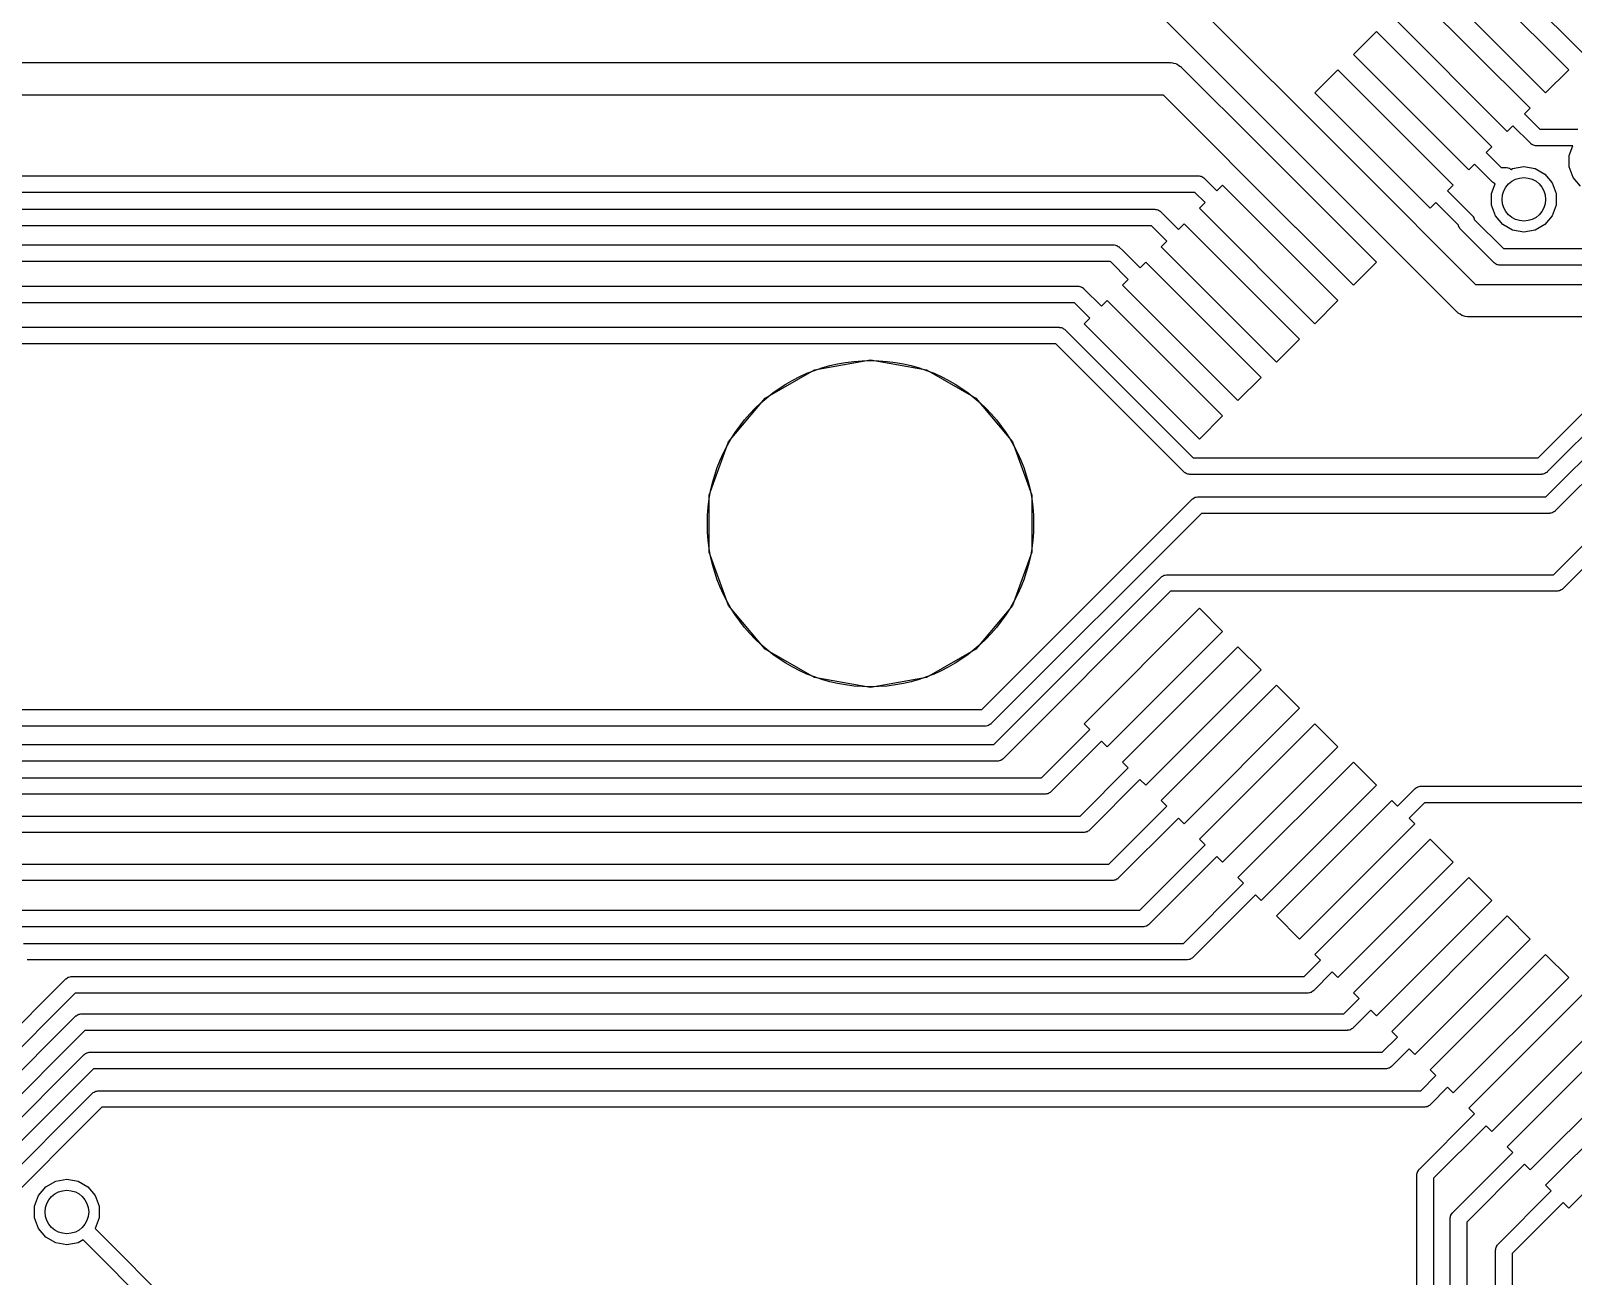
# Model space of a CAD drawing. Extents: x 0 to 100, y -163 to 0.
# Drawn here: x 29.78 to 43.96, y -81.92 to -70.47 of the extents above; entities that cross this region are included whole.
import ezdxf

# ---------------------------------------------------------------- set-up
doc = ezdxf.new("R2010")
doc.units = 0
doc.header["$MEASUREMENT"] = 0
doc.layers.add('BLACK', color=7, linetype='CONTINUOUS')

msp = doc.modelspace()

# ---------------------------------------------------------------- linework, layer by layer
at = {"layer": 'Black'}
for p, q in [((39.3121, -69.0497), (41.9744, -71.7119)), ((41.2319, -71.3937), (39.1621, -69.3239)), ((44.0603, -70.6866), (42.9996, -69.626)), ((42.8582, -69.7674), (43.9189, -70.8281)), ((43.7067, -71.0402), (42.6461, -69.9795)), ((42.5047, -70.121), (43.5653, -71.1816)), ((43.3532, -71.3938), (42.2925, -70.3331)), ((41.939, -70.6866), (42.1511, -70.4745)), ((42.1511, -70.4745), (43.2118, -71.5352)), ((42.9996, -71.7473), (41.939, -70.6866)), ((22.2643, -70.7614), (40.2545, -70.7614)), ((40.2545, -70.7614), (40.261, -70.7625)), ((40.261, -70.7625), (40.2676, -70.762)), ((40.2676, -70.762), (40.2865, -70.767)), ((40.2865, -70.767), (40.3058, -70.7704)), ((40.3058, -70.7704), (40.3115, -70.7737)), ((40.3115, -70.7737), (40.3179, -70.7755)), ((40.3179, -70.7755), (40.3339, -70.7867)), ((40.3339, -70.7867), (40.3509, -70.7965)), ((40.3509, -70.7965), (40.3552, -70.8015)), ((40.3552, -70.8015), (40.3606, -70.8053)), ((40.3606, -70.8053), (41.0904, -71.5352)), ((41.5854, -71.0402), (41.7976, -70.8281)), ((41.7976, -70.8281), (42.8582, -71.8887)), ((43.9189, -70.8281), (43.7067, -71.0402)), ((40.1924, -71.0614), (22.2643, -71.0614)), ((41.4086, -72.2777), (40.1924, -71.0614)), ((42.6461, -72.1009), (41.5854, -71.0402)), ((43.5653, -71.1816), (43.5131, -71.2338)), ((43.5131, -71.2338), (43.6528, -71.3734)), ((41.2319, -71.3938), (41.2319, -71.3937)), ((42.2925, -72.4544), (41.2319, -71.3938)), ((43.4054, -71.3416), (43.3532, -71.3938)), ((43.5673, -71.5035), (43.4054, -71.3416)), ((43.6528, -71.3734), (44.0024, -71.3734)), ((41.0904, -71.5352), (41.0905, -71.5352)), ((41.0905, -71.5352), (42.1511, -72.5958)), ((43.2118, -71.5352), (43.1596, -71.5873)), ((43.1596, -71.5873), (43.2993, -71.7269)), ((43.5701, -71.5054), (43.5673, -71.5035)), ((43.5722, -71.508), (43.5701, -71.5054)), ((43.5808, -71.513), (43.5722, -71.508)), ((43.589, -71.5187), (43.5808, -71.513)), ((43.5922, -71.5195), (43.589, -71.5187)), ((43.5951, -71.5212), (43.5922, -71.5195)), ((43.6049, -71.5229), (43.5951, -71.5212)), ((43.6146, -71.5255), (43.6049, -71.5229)), ((43.6179, -71.5252), (43.6146, -71.5255)), ((43.6212, -71.5258), (43.6179, -71.5252)), ((43.9557, -71.5258), (43.6212, -71.5258)), ((43.9233, -71.6148), (43.9557, -71.5258)), ((41.9744, -71.7119), (43.0622, -72.7998)), ((43.0519, -71.6951), (42.9996, -71.7473)), ((43.2138, -71.857), (43.0519, -71.6951)), ((43.2993, -71.7269), (43.3441, -71.7269)), ((43.3441, -71.7269), (43.3474, -71.7275)), ((43.3474, -71.7275), (43.3507, -71.7272)), ((43.3507, -71.7272), (43.3604, -71.7298)), ((43.3604, -71.7298), (43.3702, -71.7315)), ((43.3702, -71.7315), (43.3731, -71.7332)), ((43.3731, -71.7332), (43.3763, -71.734)), ((43.3763, -71.734), (43.3845, -71.7398)), ((43.3845, -71.7398), (43.3904, -71.7432)), ((43.3904, -71.7432), (43.4036, -71.7355)), ((43.4036, -71.7355), (43.5066, -71.7174)), ((43.5066, -71.7174), (43.6096, -71.7355)), ((43.6096, -71.7355), (43.7002, -71.7878)), ((43.9233, -71.7194), (43.9233, -71.6148)), ((43.9591, -71.8177), (43.9233, -71.7194)), ((24.1915, -71.8018), (40.5141, -71.8018)), ((40.5141, -71.8018), (40.5174, -71.8024)), ((40.5174, -71.8024), (40.5208, -71.8021)), ((40.5208, -71.8021), (40.5304, -71.8047)), ((40.5304, -71.8047), (40.5402, -71.8064)), ((40.5402, -71.8064), (40.5431, -71.8081)), ((40.5431, -71.8081), (40.5463, -71.809)), ((40.5463, -71.809), (40.5545, -71.8147)), ((40.5545, -71.8147), (40.5631, -71.8197)), ((40.5631, -71.8197), (40.5653, -71.8222)), ((40.5653, -71.8222), (40.568, -71.8242)), ((40.568, -71.8242), (40.6847, -71.9409)), ((43.21, -71.9662), (43.2432, -71.875)), ((43.2166, -71.8589), (43.2138, -71.857)), ((43.2187, -71.8615), (43.2166, -71.8589)), ((43.2273, -71.8665), (43.2187, -71.8615)), ((43.2355, -71.8722), (43.2273, -71.8665)), ((43.2387, -71.873), (43.2355, -71.8722)), ((43.2416, -71.8747), (43.2387, -71.873)), ((43.2432, -71.875), (43.2416, -71.8747)), ((43.7002, -71.7878), (43.7674, -71.8679)), ((43.7674, -71.8679), (43.8032, -71.9662)), ((44.0263, -71.8978), (43.9591, -71.8177)), ((40.4826, -71.9542), (24.223, -71.9542)), ((40.577, -72.0486), (40.4826, -71.9542)), ((40.6847, -71.9409), (40.7369, -71.8887)), ((40.7369, -71.8887), (41.7976, -72.9494)), ((42.8582, -71.8887), (42.806, -71.9409)), ((42.806, -71.9409), (42.968, -72.1028)), ((43.21, -72.0708), (43.21, -71.9662)), ((43.8032, -71.9662), (43.8032, -72.0708)), ((24.9854, -72.1103), (40.1154, -72.1103)), ((40.1154, -72.1103), (40.1187, -72.1109)), ((40.1187, -72.1109), (40.122, -72.1106)), ((40.122, -72.1106), (40.1317, -72.1132)), ((40.1317, -72.1132), (40.1415, -72.1149)), ((40.1415, -72.1149), (40.1444, -72.1166)), ((40.1444, -72.1166), (40.1476, -72.1174)), ((40.1476, -72.1174), (40.1558, -72.1232)), ((40.1558, -72.1232), (40.1644, -72.1281)), ((40.1644, -72.1281), (40.1665, -72.1307)), ((40.1665, -72.1307), (40.1693, -72.1326)), ((40.1693, -72.1326), (40.3311, -72.2945)), ((40.5248, -72.1009), (40.577, -72.0486)), ((41.5854, -73.1615), (40.5248, -72.1009)), ((42.6983, -72.0487), (42.6461, -72.1009)), ((42.8602, -72.2105), (42.6983, -72.0487)), ((42.968, -72.1028), (42.968, -72.1028)), ((42.968, -72.1028), (42.968, -72.1029)), ((42.968, -72.1029), (43.0316, -72.1666)), ((43.0316, -72.1666), (43.0335, -72.1693)), ((43.0335, -72.1693), (43.0361, -72.1714)), ((43.0361, -72.1714), (43.0411, -72.1801)), ((43.2458, -72.1691), (43.21, -72.0708)), ((43.313, -72.2492), (43.2458, -72.1691)), ((43.6369, -74.394), (45.8819, -72.149)), ((43.7674, -72.1691), (43.7002, -72.2492)), ((43.8032, -72.0708), (43.7674, -72.1691)), ((40.0838, -72.2627), (25.017, -72.2627)), ((40.2234, -72.4022), (40.0838, -72.2627)), ((40.3311, -72.2945), (40.3833, -72.2423)), ((40.3833, -72.2423), (41.444, -73.3029)), ((41.4088, -72.2778), (41.4086, -72.2777)), ((41.939, -72.808), (41.4088, -72.2778)), ((42.9046, -72.255), (42.8602, -72.2105)), ((42.9061, -72.2637), (42.9046, -72.255)), ((42.9078, -72.2666), (42.9061, -72.2637)), ((42.9086, -72.2698), (42.9078, -72.2666)), ((42.9144, -72.278), (42.9086, -72.2698)), ((42.9193, -72.2866), (42.9144, -72.278)), ((42.9219, -72.2887), (42.9193, -72.2866)), ((42.9238, -72.2915), (42.9219, -72.2887)), ((43.2336, -72.6013), (42.9238, -72.2915)), ((43.0411, -72.1801), (43.0468, -72.1883)), ((43.0468, -72.1883), (43.0476, -72.1915)), ((43.0476, -72.1915), (43.0493, -72.1943)), ((43.0493, -72.1943), (43.0508, -72.203)), ((43.0508, -72.203), (43.3191, -72.4712)), ((43.4036, -72.3015), (43.313, -72.2492)), ((43.5066, -72.3196), (43.4036, -72.3015)), ((43.6096, -72.3015), (43.5066, -72.3196)), ((43.7002, -72.2492), (43.6096, -72.3015)), ((45.9674, -72.2791), (43.7224, -74.5241)), ((26.387, -72.4377), (39.7359, -72.4377)), ((39.7359, -72.4377), (39.7392, -72.4383)), ((39.7392, -72.4383), (39.7426, -72.438)), ((39.7426, -72.438), (39.7522, -72.4406)), ((39.7522, -72.4406), (39.762, -72.4423)), ((39.762, -72.4423), (39.7649, -72.444)), ((39.7649, -72.444), (39.7681, -72.4449)), ((39.7681, -72.4449), (39.7763, -72.4506)), ((39.7763, -72.4506), (39.7849, -72.4555)), ((40.1712, -72.4544), (40.2234, -72.4022)), ((41.2319, -73.5151), (40.1712, -72.4544)), ((42.2926, -72.4544), (42.2925, -72.4544)), ((42.894, -73.0559), (42.2926, -72.4544)), ((43.71, -74.7525), (46.0084, -72.4541)), ((39.7043, -72.5901), (26.4186, -72.5901)), ((39.708, -72.5938), (39.7043, -72.5901)), ((39.8699, -72.7557), (39.708, -72.5938)), ((39.708, -72.5938), (39.708, -72.5938)), ((39.7849, -72.4555), (39.787, -72.4581)), ((39.787, -72.4581), (39.7898, -72.46)), ((39.7898, -72.46), (39.8158, -72.486)), ((39.8158, -72.486), (39.8158, -72.486)), ((39.8158, -72.486), (39.9777, -72.6479)), ((39.9777, -72.6479), (40.0298, -72.5958)), ((40.0298, -72.5958), (41.0905, -73.6565)), ((42.1511, -72.5958), (41.939, -72.808)), ((43.3191, -72.4712), (44.0517, -72.4712)), ((46.0939, -72.5842), (43.7955, -74.8826)), ((43.2364, -72.6032), (43.2336, -72.6013)), ((43.2385, -72.6058), (43.2364, -72.6032)), ((43.2471, -72.6107), (43.2385, -72.6058)), ((43.2553, -72.6165), (43.2471, -72.6107)), ((43.2585, -72.6173), (43.2553, -72.6165)), ((43.2614, -72.619), (43.2585, -72.6173)), ((43.2712, -72.6207), (43.2614, -72.619)), ((43.2809, -72.6233), (43.2712, -72.6207)), ((43.2842, -72.623), (43.2809, -72.6233)), ((43.2875, -72.6236), (43.2842, -72.623)), ((44.0833, -72.6236), (43.2875, -72.6236)), ((26.9722, -72.8174), (39.4083, -72.8174)), ((39.4083, -72.8174), (39.4116, -72.818)), ((39.4116, -72.818), (39.4149, -72.8177)), ((39.4149, -72.8177), (39.4246, -72.8203)), ((39.4246, -72.8203), (39.4344, -72.822)), ((39.4344, -72.822), (39.4373, -72.8237)), ((39.4373, -72.8237), (39.4405, -72.8245)), ((39.4405, -72.8245), (39.4487, -72.8303)), ((39.4487, -72.8303), (39.4573, -72.8352)), ((39.4573, -72.8352), (39.4594, -72.8378)), ((39.4594, -72.8378), (39.4622, -72.8397)), ((39.4622, -72.8397), (39.624, -73.0016)), ((39.8177, -72.808), (39.8699, -72.7557)), ((40.8783, -73.8686), (39.8177, -72.808)), ((43.0622, -72.7998), (44.5266, -72.7998)), ((39.3767, -72.9698), (27.0038, -72.9698)), ((39.5163, -73.1093), (39.3767, -72.9698)), ((39.624, -73.0016), (39.6762, -72.9494)), ((39.6762, -72.9494), (40.7369, -74.01)), ((41.7976, -72.9494), (41.5854, -73.1615)), ((39.4641, -73.1615), (39.5163, -73.1093)), ((40.5248, -74.2222), (39.4641, -73.1615)), ((42.8994, -73.0597), (42.894, -73.0559)), ((42.9037, -73.0647), (42.8994, -73.0597)), ((42.9207, -73.0745), (42.9037, -73.0647)), ((42.9367, -73.0857), (42.9207, -73.0745)), ((42.9431, -73.0875), (42.9367, -73.0857)), ((42.9488, -73.0908), (42.9431, -73.0875)), ((42.9681, -73.0942), (42.9488, -73.0908)), ((42.987, -73.0992), (42.9681, -73.0942)), ((42.9936, -73.0987), (42.987, -73.0992)), ((43.0001, -73.0998), (42.9936, -73.0987)), ((44.5887, -73.0998), (43.0001, -73.0998)), ((27.3693, -73.1948), (39.2351, -73.1948)), ((39.2351, -73.1948), (39.2384, -73.1954)), ((39.2384, -73.1954), (39.2417, -73.1951)), ((39.2417, -73.1951), (39.2514, -73.1977)), ((39.2514, -73.1977), (39.2612, -73.1994)), ((39.2612, -73.1994), (39.2641, -73.2011)), ((39.2641, -73.2011), (39.2673, -73.2019)), ((39.2673, -73.2019), (39.2755, -73.2077)), ((39.2755, -73.2077), (39.2841, -73.2126)), ((39.2841, -73.2126), (39.2862, -73.2152)), ((39.2862, -73.2152), (39.289, -73.2171)), ((39.289, -73.2171), (40.4659, -74.394)), ((41.444, -73.3029), (41.2319, -73.5151)), ((39.2035, -73.3472), (27.4788, -73.3472)), ((40.3804, -74.5241), (39.2035, -73.3472)), ((36.5321, -73.8465), (36.985, -73.5851)), ((36.985, -73.5851), (37.5, -73.4943)), ((37.5, -73.4943), (38.015, -73.5851)), ((38.015, -73.5851), (38.4679, -73.8465)), ((43.7779, -75.4689), (45.6762, -73.5706)), ((41.0905, -73.6565), (40.8783, -73.8686)), ((45.7617, -73.7007), (43.8634, -75.599)), ((36.196, -74.2471), (36.5321, -73.8465)), ((38.4679, -73.8465), (38.804, -74.2471)), ((40.7369, -74.01), (40.5248, -74.2222)), ((36.0171, -74.7385), (36.196, -74.2471)), ((38.804, -74.2471), (38.9829, -74.7385)), ((40.4659, -74.394), (43.6369, -74.394)), ((40.3832, -74.526), (40.3804, -74.5241)), ((40.3853, -74.5286), (40.3832, -74.526)), ((40.3939, -74.5335), (40.3853, -74.5286)), ((40.4021, -74.5393), (40.3939, -74.5335)), ((40.4053, -74.5401), (40.4021, -74.5393)), ((40.4082, -74.5418), (40.4053, -74.5401)), ((40.418, -74.5435), (40.4082, -74.5418)), ((40.4277, -74.5461), (40.418, -74.5435)), ((40.431, -74.5458), (40.4277, -74.5461)), ((40.4343, -74.5464), (40.431, -74.5458)), ((43.6685, -74.5464), (40.4343, -74.5464)), ((43.6718, -74.5458), (43.6685, -74.5464)), ((43.6751, -74.5461), (43.6718, -74.5458)), ((43.6848, -74.5435), (43.6751, -74.5461)), ((43.6946, -74.5418), (43.6848, -74.5435)), ((43.6975, -74.5401), (43.6946, -74.5418)), ((43.7007, -74.5393), (43.6975, -74.5401)), ((43.7089, -74.5335), (43.7007, -74.5393)), ((43.7175, -74.5286), (43.7089, -74.5335)), ((43.7196, -74.526), (43.7175, -74.5286)), ((43.7224, -74.5241), (43.7196, -74.526)), ((36.0171, -75.2615), (36.0171, -74.7385)), ((38.5246, -76.7078), (40.4576, -74.7748)), ((38.9829, -74.7385), (38.9829, -75.2615)), ((40.4576, -74.7748), (40.4604, -74.7729)), ((40.4604, -74.7729), (40.4625, -74.7703)), ((40.4625, -74.7703), (40.4711, -74.7653)), ((40.4711, -74.7653), (40.4793, -74.7596)), ((40.4793, -74.7596), (40.4825, -74.7588)), ((40.4825, -74.7588), (40.4854, -74.7571)), ((40.4854, -74.7571), (40.4952, -74.7554)), ((40.4952, -74.7554), (40.5049, -74.7528)), ((40.5049, -74.7528), (40.5082, -74.7531)), ((40.5082, -74.7531), (40.5115, -74.7525)), ((40.5115, -74.7525), (43.71, -74.7525)), ((40.5431, -74.9049), (38.6101, -76.8379)), ((43.7416, -74.9049), (40.5431, -74.9049)), ((43.7449, -74.9043), (43.7416, -74.9049)), ((43.7482, -74.9046), (43.7449, -74.9043)), ((43.7579, -74.902), (43.7482, -74.9046)), ((43.7677, -74.9003), (43.7579, -74.902)), ((43.7706, -74.8986), (43.7677, -74.9003)), ((43.7738, -74.8978), (43.7706, -74.8986)), ((43.782, -74.892), (43.7738, -74.8978)), ((43.7906, -74.8871), (43.782, -74.892)), ((43.7927, -74.8845), (43.7906, -74.8871)), ((43.7955, -74.8826), (43.7927, -74.8845)), ((36.196, -75.7529), (36.0171, -75.2615)), ((38.9829, -75.2615), (38.804, -75.7529)), ((38.634, -77.0301), (40.1729, -75.4912)), ((40.1729, -75.4912), (40.1757, -75.4893)), ((40.1757, -75.4893), (40.1778, -75.4867)), ((40.1778, -75.4867), (40.1864, -75.4817)), ((40.1864, -75.4817), (40.1946, -75.476)), ((40.1946, -75.476), (40.1978, -75.4752)), ((40.1978, -75.4752), (40.2007, -75.4735)), ((40.2007, -75.4735), (40.2105, -75.4718)), ((40.2105, -75.4718), (40.2202, -75.4692)), ((40.2202, -75.4692), (40.2235, -75.4695)), ((40.2235, -75.4695), (40.2268, -75.4689)), ((40.2268, -75.4689), (43.7779, -75.4689)), ((40.2584, -75.6213), (38.7195, -77.1602)), ((43.8095, -75.6213), (40.2584, -75.6213)), ((43.8128, -75.6207), (43.8095, -75.6213)), ((43.8161, -75.621), (43.8128, -75.6207)), ((43.8258, -75.6184), (43.8161, -75.621)), ((43.8356, -75.6167), (43.8258, -75.6184)), ((43.8385, -75.615), (43.8356, -75.6167)), ((43.8417, -75.6142), (43.8385, -75.615)), ((43.8499, -75.6084), (43.8417, -75.6142)), ((43.8585, -75.6035), (43.8499, -75.6084)), ((43.8606, -75.6009), (43.8585, -75.6035)), ((43.8634, -75.599), (43.8606, -75.6009)), ((36.5321, -76.1535), (36.196, -75.7529)), ((38.804, -75.7529), (38.4679, -76.1535)), ((39.4641, -76.8385), (40.5248, -75.7778)), ((40.5248, -75.7778), (40.7369, -75.9899)), ((40.7369, -75.9899), (39.6762, -77.0506)), ((39.8177, -77.192), (40.8783, -76.1314)), ((40.8783, -76.1314), (41.0905, -76.3435)), ((36.985, -76.4149), (36.5321, -76.1535)), ((38.4679, -76.1535), (38.015, -76.4149)), ((37.5, -76.5057), (36.985, -76.4149)), ((38.015, -76.4149), (37.5, -76.5057)), ((41.0905, -76.3435), (40.0298, -77.4042)), ((40.1712, -77.5456), (41.2319, -76.4849)), ((41.2319, -76.4849), (41.444, -76.6971)), ((22.3322, -76.7078), (38.5246, -76.7078)), ((41.444, -76.6971), (40.3833, -77.7577)), ((38.5966, -76.8473), (38.5884, -76.8531)), ((38.6052, -76.8424), (38.5966, -76.8473)), ((38.6073, -76.8398), (38.6052, -76.8424)), ((38.6101, -76.8379), (38.6073, -76.8398)), ((39.5163, -76.8907), (39.4641, -76.8385)), ((40.5248, -77.8991), (41.5854, -76.8385)), ((41.5854, -76.8385), (41.7976, -77.0506)), ((38.5562, -76.8602), (22.3006, -76.8602)), ((38.5595, -76.8596), (38.5562, -76.8602)), ((38.5628, -76.8599), (38.5595, -76.8596)), ((38.5725, -76.8573), (38.5628, -76.8599)), ((38.5823, -76.8556), (38.5725, -76.8573)), ((38.5852, -76.8539), (38.5823, -76.8556)), ((38.5884, -76.8531), (38.5852, -76.8539)), ((39.0716, -77.3353), (39.5163, -76.8907)), ((28.8494, -77.0301), (38.634, -77.0301)), ((39.624, -76.9984), (39.1571, -77.4654)), ((39.6762, -77.0506), (39.624, -76.9984)), ((41.7976, -77.0506), (40.7369, -78.1113)), ((38.6656, -77.1825), (28.881, -77.1825)), ((38.6689, -77.1819), (38.6656, -77.1825)), ((38.6722, -77.1822), (38.6689, -77.1819)), ((38.6819, -77.1796), (38.6722, -77.1822)), ((38.6917, -77.1779), (38.6819, -77.1796)), ((38.6946, -77.1762), (38.6917, -77.1779)), ((38.6978, -77.1754), (38.6946, -77.1762)), ((38.706, -77.1696), (38.6978, -77.1754)), ((38.7146, -77.1647), (38.706, -77.1696)), ((38.7167, -77.1621), (38.7146, -77.1647)), ((38.7195, -77.1602), (38.7167, -77.1621)), ((39.4266, -77.6875), (39.8699, -77.2443)), ((39.8699, -77.2443), (39.8177, -77.192)), ((40.8783, -78.2527), (41.939, -77.192)), ((41.939, -77.192), (42.1511, -77.4042)), ((29.1914, -77.3353), (39.0716, -77.3353)), ((39.9776, -77.352), (39.5121, -77.8176)), ((40.0298, -77.4042), (39.9776, -77.352)), ((42.1511, -77.4042), (41.0905, -78.4648)), ((42.5345, -77.4181), (42.5443, -77.4164)), ((42.5443, -77.4164), (42.554, -77.4138)), ((42.554, -77.4138), (42.5573, -77.4141)), ((42.5573, -77.4141), (42.5606, -77.4135)), ((42.5606, -77.4135), (46.7441, -77.4135)), ((39.1032, -77.4877), (29.223, -77.4877)), ((39.1065, -77.4871), (39.1032, -77.4877)), ((39.1098, -77.4874), (39.1065, -77.4871)), ((39.1195, -77.4848), (39.1098, -77.4874)), ((39.1293, -77.4831), (39.1195, -77.4848)), ((39.1322, -77.4814), (39.1293, -77.4831)), ((39.1354, -77.4806), (39.1322, -77.4814)), ((39.1436, -77.4748), (39.1354, -77.4806)), ((39.1522, -77.4699), (39.1436, -77.4748)), ((39.1543, -77.4673), (39.1522, -77.4699)), ((39.1571, -77.4654), (39.1543, -77.4673)), ((40.2234, -77.5978), (40.1712, -77.5456)), ((41.2319, -78.6062), (42.2925, -77.5456)), ((42.2925, -77.5456), (42.3447, -77.5978)), ((42.3447, -77.5978), (42.5067, -77.4358)), ((42.5067, -77.4358), (42.5095, -77.4339)), ((42.5095, -77.4339), (42.5116, -77.4313)), ((42.5116, -77.4313), (42.5202, -77.4264)), ((42.5202, -77.4264), (42.5284, -77.4206)), ((42.5284, -77.4206), (42.5316, -77.4198)), ((42.5316, -77.4198), (42.5345, -77.4181)), ((29.2709, -77.6875), (39.4266, -77.6875)), ((39.6925, -78.1286), (40.2234, -77.5978)), ((42.5922, -77.5659), (42.4525, -77.7056)), ((46.7125, -77.5659), (42.5922, -77.5659)), ((39.4582, -77.8399), (29.3025, -77.8399)), ((39.4615, -77.8393), (39.4582, -77.8399)), ((39.4648, -77.8396), (39.4615, -77.8393)), ((39.4745, -77.837), (39.4648, -77.8396)), ((39.4843, -77.8353), (39.4745, -77.837)), ((39.4872, -77.8336), (39.4843, -77.8353)), ((39.4904, -77.8328), (39.4872, -77.8336)), ((39.4986, -77.827), (39.4904, -77.8328)), ((39.5072, -77.8221), (39.4986, -77.827)), ((39.5093, -77.8195), (39.5072, -77.8221)), ((39.5121, -77.8176), (39.5093, -77.8195)), ((40.3311, -77.7055), (39.7779, -78.2587)), ((40.3833, -77.7577), (40.3311, -77.7055)), ((42.5047, -77.7577), (41.444, -78.8184)), ((42.4525, -77.7056), (42.5047, -77.7577)), ((39.9755, -78.5528), (40.577, -77.9514)), ((40.577, -77.9514), (40.5248, -77.8991)), ((41.5854, -78.9598), (42.6461, -77.8991)), ((42.6461, -77.8991), (42.8582, -78.1113)), ((40.6847, -78.0591), (40.061, -78.6829)), ((40.7369, -78.1113), (40.6847, -78.0591)), ((42.8582, -78.1113), (41.7976, -79.1719)), ((29.2614, -78.1286), (39.6925, -78.1286)), ((39.7644, -78.2682), (39.7563, -78.2739)), ((39.773, -78.2632), (39.7644, -78.2682)), ((39.7752, -78.2606), (39.773, -78.2632)), ((39.7779, -78.2587), (39.7752, -78.2606)), ((40.9305, -78.3049), (40.8783, -78.2527)), ((41.939, -79.3134), (42.9996, -78.2527)), ((42.9996, -78.2527), (43.2118, -78.4648)), ((39.7241, -78.281), (29.2929, -78.281)), ((39.7274, -78.2805), (39.7241, -78.281)), ((39.7307, -78.2808), (39.7274, -78.2805)), ((39.7403, -78.2782), (39.7307, -78.2808)), ((39.7501, -78.2764), (39.7403, -78.2782)), ((39.753, -78.2748), (39.7501, -78.2764)), ((39.7563, -78.2739), (39.753, -78.2748)), ((40.3774, -78.8579), (40.9305, -78.3049)), ((41.0382, -78.4126), (40.4629, -78.988)), ((41.0905, -78.4648), (41.0382, -78.4126)), ((43.2118, -78.4648), (42.1511, -79.5255)), ((29.2688, -78.5528), (39.9755, -78.5528)), ((40.0475, -78.6923), (40.0393, -78.6981)), ((40.0561, -78.6874), (40.0475, -78.6923)), ((40.0582, -78.6848), (40.0561, -78.6874)), ((40.061, -78.6829), (40.0582, -78.6848)), ((41.444, -78.8184), (41.2319, -78.6062)), ((42.2925, -79.6669), (43.3532, -78.6062)), ((43.3532, -78.6062), (43.5653, -78.8184)), ((40.0071, -78.7052), (29.3004, -78.7052)), ((40.0104, -78.7046), (40.0071, -78.7052)), ((40.0137, -78.7049), (40.0104, -78.7046)), ((40.0234, -78.7023), (40.0137, -78.7049)), ((40.0332, -78.7006), (40.0234, -78.7023)), ((40.0361, -78.6989), (40.0332, -78.7006)), ((40.0393, -78.6981), (40.0361, -78.6989)), ((43.5653, -78.8184), (42.5047, -79.879)), ((29.7141, -78.8579), (40.3774, -78.8579)), ((41.6376, -79.012), (41.5854, -78.9598)), ((42.6461, -80.0205), (43.7067, -78.9598)), ((43.7067, -78.9598), (43.9189, -79.1719)), ((40.409, -79.0103), (29.7457, -79.0103)), ((40.4123, -79.0097), (40.409, -79.0103)), ((40.4156, -79.01), (40.4123, -79.0097)), ((40.4253, -79.0074), (40.4156, -79.01)), ((40.4351, -79.0057), (40.4253, -79.0074)), ((40.438, -79.004), (40.4351, -79.0057)), ((40.4412, -79.0032), (40.438, -79.004)), ((40.4494, -78.9974), (40.4412, -79.0032)), ((40.458, -78.9925), (40.4494, -78.9974)), ((40.4601, -78.9899), (40.458, -78.9925)), ((40.4629, -78.988), (40.4601, -78.9899)), ((41.4865, -79.163), (41.6376, -79.012)), ((29.2347, -80.0538), (30.1032, -79.1853)), ((30.1032, -79.1853), (30.106, -79.1834)), ((30.106, -79.1834), (30.1081, -79.1808)), ((30.1081, -79.1808), (30.1167, -79.1758)), ((30.1167, -79.1758), (30.1249, -79.1701)), ((30.1249, -79.1701), (30.1281, -79.1693)), ((30.1281, -79.1693), (30.131, -79.1676)), ((30.131, -79.1676), (30.1408, -79.1659)), ((30.1408, -79.1659), (30.1505, -79.1633)), ((30.1505, -79.1633), (30.1538, -79.1636)), ((30.1538, -79.1636), (30.1571, -79.163)), ((30.1571, -79.163), (41.4865, -79.163)), ((41.7453, -79.1197), (41.572, -79.2931)), ((41.7976, -79.1719), (41.7453, -79.1197)), ((43.9189, -79.1719), (42.8582, -80.2326)), ((30.1887, -79.3154), (29.3202, -80.1839)), ((41.5181, -79.3154), (30.1887, -79.3154)), ((41.5214, -79.3148), (41.5181, -79.3154)), ((41.5247, -79.3151), (41.5214, -79.3148)), ((41.5344, -79.3125), (41.5247, -79.3151)), ((41.5442, -79.3108), (41.5344, -79.3125)), ((41.5471, -79.3091), (41.5442, -79.3108)), ((41.5503, -79.3083), (41.5471, -79.3091)), ((41.5585, -79.3025), (41.5503, -79.3083)), ((41.5671, -79.2976), (41.5585, -79.3025)), ((41.5692, -79.295), (41.5671, -79.2976)), ((41.572, -79.2931), (41.5692, -79.295)), ((41.8516, -79.5051), (41.9912, -79.3656)), ((41.9912, -79.3656), (41.939, -79.3134)), ((42.9996, -80.374), (44.0603, -79.3134)), ((29.3611, -80.3589), (30.1926, -79.5274)), ((30.1926, -79.5274), (30.1954, -79.5255)), ((30.1954, -79.5255), (30.1975, -79.5229)), ((30.1975, -79.5229), (30.2061, -79.5179)), ((30.2061, -79.5179), (30.2143, -79.5122)), ((30.2143, -79.5122), (30.2175, -79.5114)), ((30.2175, -79.5114), (30.2204, -79.5097)), ((30.2204, -79.5097), (30.2302, -79.508)), ((30.2302, -79.508), (30.2399, -79.5054)), ((30.2399, -79.5054), (30.2432, -79.5057)), ((30.2432, -79.5057), (30.2465, -79.5051)), ((30.2465, -79.5051), (41.8516, -79.5051)), ((42.0989, -79.4733), (41.9371, -79.6352)), ((42.1511, -79.5255), (42.0989, -79.4733)), ((44.2724, -79.5255), (43.2118, -80.5861)), ((30.2781, -79.6575), (29.4466, -80.489)), ((41.8832, -79.6575), (30.2781, -79.6575)), ((41.8865, -79.6569), (41.8832, -79.6575)), ((41.8898, -79.6572), (41.8865, -79.6569)), ((41.8995, -79.6546), (41.8898, -79.6572)), ((41.9093, -79.6529), (41.8995, -79.6546)), ((41.9122, -79.6512), (41.9093, -79.6529)), ((41.9154, -79.6504), (41.9122, -79.6512)), ((41.9236, -79.6446), (41.9154, -79.6504)), ((41.9322, -79.6397), (41.9236, -79.6446)), ((41.9343, -79.6371), (41.9322, -79.6397)), ((41.9371, -79.6352), (41.9343, -79.6371)), ((42.3447, -79.7191), (42.2925, -79.6669)), ((43.3532, -80.7276), (44.4139, -79.6669)), ((42.2051, -79.8586), (42.3447, -79.7191)), ((42.4524, -79.8268), (42.2906, -79.9887)), ((42.5047, -79.879), (42.4524, -79.8268)), ((29.4876, -80.664), (30.2707, -79.8809)), ((30.2707, -79.8809), (30.2735, -79.879)), ((30.2735, -79.879), (30.2756, -79.8764)), ((30.2756, -79.8764), (30.2842, -79.8714)), ((30.2842, -79.8714), (30.2924, -79.8657)), ((30.2924, -79.8657), (30.2956, -79.8649)), ((30.2956, -79.8649), (30.2985, -79.8632)), ((30.2985, -79.8632), (30.3083, -79.8615)), ((30.3083, -79.8615), (30.318, -79.8589)), ((30.318, -79.8589), (30.3213, -79.8592)), ((30.3213, -79.8592), (30.3246, -79.8586)), ((30.3246, -79.8586), (42.2051, -79.8586)), ((44.626, -79.879), (43.5653, -80.9397)), ((30.3562, -80.011), (29.5731, -80.7941)), ((42.2367, -80.011), (30.3562, -80.011)), ((42.24, -80.0104), (42.2367, -80.011)), ((42.2433, -80.0107), (42.24, -80.0104)), ((42.253, -80.0081), (42.2433, -80.0107)), ((42.2628, -80.0064), (42.253, -80.0081)), ((42.2657, -80.0047), (42.2628, -80.0064)), ((42.2689, -80.0039), (42.2657, -80.0047)), ((42.2771, -79.9981), (42.2689, -80.0039)), ((42.2857, -79.9932), (42.2771, -79.9981)), ((42.2878, -79.9906), (42.2857, -79.9932)), ((42.2906, -79.9887), (42.2878, -79.9906)), ((42.5587, -80.2122), (42.6983, -80.0727)), ((42.6983, -80.0727), (42.6461, -80.0205)), ((43.7067, -81.0811), (44.7674, -80.0205)), ((29.1253, -81.458), (30.3488, -80.2345)), ((30.3488, -80.2345), (30.3516, -80.2326)), ((30.3516, -80.2326), (30.3537, -80.23)), ((30.3537, -80.23), (30.3623, -80.225)), ((30.3623, -80.225), (30.3705, -80.2193)), ((30.3705, -80.2193), (30.3737, -80.2185)), ((30.3737, -80.2185), (30.3766, -80.2168)), ((30.3766, -80.2168), (30.3864, -80.2151)), ((30.3864, -80.2151), (30.3961, -80.2125)), ((30.3961, -80.2125), (30.3994, -80.2128)), ((30.3994, -80.2128), (30.4027, -80.2122)), ((30.4027, -80.2122), (42.5587, -80.2122)), ((42.806, -80.1804), (42.6442, -80.3423)), ((42.8582, -80.2326), (42.806, -80.1804)), ((44.9795, -80.2326), (43.9189, -81.2933)), ((30.4343, -80.3646), (29.2108, -81.5881)), ((42.5903, -80.3646), (30.4343, -80.3646)), ((42.5936, -80.364), (42.5903, -80.3646)), ((42.5969, -80.3643), (42.5936, -80.364)), ((42.6066, -80.3617), (42.5969, -80.3643)), ((42.6164, -80.36), (42.6066, -80.3617)), ((42.6193, -80.3583), (42.6164, -80.36)), ((42.6225, -80.3575), (42.6193, -80.3583)), ((42.6307, -80.3517), (42.6225, -80.3575)), ((42.6393, -80.3468), (42.6307, -80.3517)), ((42.6414, -80.3442), (42.6393, -80.3468)), ((42.6442, -80.3423), (42.6414, -80.3442)), ((43.0518, -80.4262), (42.9996, -80.374)), ((42.5459, -80.932), (43.0518, -80.4262)), ((43.1595, -80.5339), (42.676, -81.0175)), ((43.2118, -80.5861), (43.1595, -80.5339)), ((42.851, -81.3341), (43.4054, -80.7798)), ((43.4054, -80.7798), (43.3532, -80.7276)), ((42.5265, -80.9696), (42.5282, -80.9598)), ((42.5282, -80.9598), (42.5299, -80.9569)), ((42.5299, -80.9569), (42.5307, -80.9537)), ((42.5307, -80.9537), (42.5365, -80.9455)), ((42.5365, -80.9455), (42.5414, -80.9369)), ((42.5414, -80.9369), (42.544, -80.9348)), ((42.544, -80.9348), (42.5459, -80.932)), ((43.5131, -80.8875), (42.9811, -81.4196)), ((43.5653, -80.9397), (43.5131, -80.8875)), ((29.8515, -81.1765), (29.9187, -81.0964)), ((29.9187, -81.0964), (30.0093, -81.0441)), ((30.0093, -81.0441), (30.1123, -81.026)), ((30.1123, -81.026), (30.2153, -81.0441)), ((30.2153, -81.0441), (30.3059, -81.0964)), ((30.3059, -81.0964), (30.3731, -81.1765)), ((42.5236, -80.9859), (42.5242, -80.9826)), ((42.5236, -95.3163), (42.5236, -80.9859)), ((42.5239, -80.9793), (42.5265, -80.9696)), ((42.5242, -80.9826), (42.5239, -80.9793)), ((42.676, -81.0175), (42.676, -95.3479)), ((43.7589, -81.1333), (43.7067, -81.0811)), ((29.8157, -81.2748), (29.8515, -81.1765)), ((30.3731, -81.1765), (30.4089, -81.2748)), ((43.2697, -81.6225), (43.7589, -81.1333)), ((43.8667, -81.2411), (43.3998, -81.708)), ((43.9189, -81.2933), (43.8667, -81.2411)), ((29.8157, -81.3794), (29.8157, -81.2748)), ((29.8515, -81.4777), (29.8157, -81.3794)), ((30.4089, -81.3794), (30.3731, -81.4777)), ((30.4089, -81.2748), (30.4089, -81.3794)), ((42.8287, -81.388), (42.8293, -81.3847)), ((42.8287, -95.6698), (42.8287, -81.388)), ((42.829, -81.3814), (42.8316, -81.3717)), ((42.8293, -81.3847), (42.829, -81.3814)), ((42.8316, -81.3717), (42.8333, -81.3619)), ((42.8333, -81.3619), (42.835, -81.359)), ((42.835, -81.359), (42.8358, -81.3558)), ((42.8358, -81.3558), (42.8416, -81.3476)), ((42.8416, -81.3476), (42.8465, -81.339)), ((42.8465, -81.339), (42.8491, -81.3369)), ((42.8491, -81.3369), (42.851, -81.3341)), ((29.9187, -81.5578), (29.8515, -81.4777)), ((30.3731, -81.4777), (30.372, -81.479)), ((30.372, -81.479), (38.5799, -89.6869)), ((42.9811, -81.4196), (42.9811, -95.7302)), ((30.0093, -81.6101), (29.9187, -81.5578)), ((30.1123, -81.6282), (30.0093, -81.6101)), ((30.2153, -81.6101), (30.1123, -81.6282)), ((30.2611, -81.5836), (30.2153, -81.6101)), ((38.4498, -89.7724), (30.2611, -81.5836)), ((43.2477, -81.6698), (43.2503, -81.6601)), ((43.248, -81.6731), (43.2477, -81.6698)), ((43.2503, -81.6601), (43.252, -81.6503)), ((43.252, -81.6503), (43.2537, -81.6474)), ((43.2537, -81.6474), (43.2545, -81.6442)), ((43.2545, -81.6442), (43.2603, -81.636)), ((43.2603, -81.636), (43.2652, -81.6274)), ((43.2652, -81.6274), (43.2678, -81.6253)), ((43.2678, -81.6253), (43.2697, -81.6225)), ((43.2474, -81.6764), (43.248, -81.6731)), ((43.2474, -96.1553), (43.2474, -81.6764)), ((43.3998, -81.708), (43.3998, -96.1869))]:
    msp.add_line(p, q, dxfattribs=at)
for centre, radius in [((43.5066, -72.0185), 0.2), ((37.5, -75), 1.5), ((30.1123, -81.3271), 0.2)]:
    msp.add_circle(centre, radius, dxfattribs=at)

doc.saveas('drawing.dxf')
